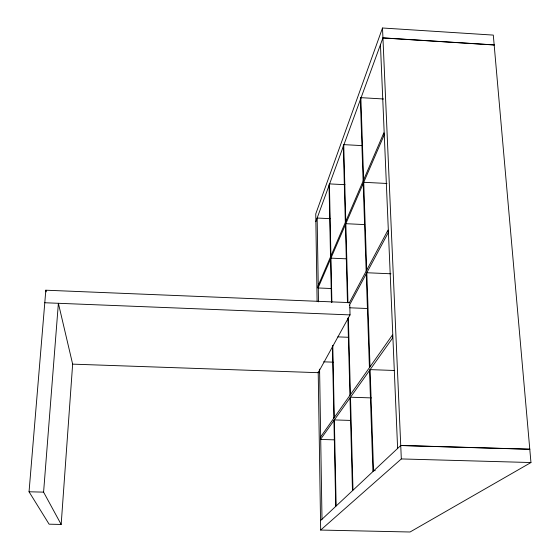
<?xml version="1.0" encoding="UTF-8"?>
<svg xmlns="http://www.w3.org/2000/svg" width="560" height="560" viewBox="0 0 560 560"><rect width="100%" height="100%" fill="white"/><g stroke="black" fill="none" stroke-linecap="round" stroke-linejoin="round"><path stroke-width="0.84" d="M61.166 524.447L72.646 364.119L58.38 303.289L43.589 492.135L61.166 524.447L49.105 524.181L29.043 491.778L45.829 290.206L349.706 302.61M318.206 372.008L320.677 530.061L410.053 532L530.957 462.539L493.297 35.098L382.501 28L315.749 213.934L317.1 301.168M344.995 184.688L329.406 183.897L329.035 184.926L330.526 256.9M362.033 145.614L343.735 144.627L343.294 145.824L345.338 222.46M383.544 98.98L360.864 97.657L360.353 99.071L363.118 181.09M315.861 221.578L382.935 37.87L494.165 44.898M318.059 287.966L383.985 135.429L383.873 132.79L318.031 285.957L318.059 287.966L331.058 288.512M349.097 303.282L388.003 230.076L388.122 232.911L349.349 305.382M349.776 305.067L350.042 314.895L318.213 372.687L72.604 364.133M334.348 419.923L333.935 420.511L335.713 506.128L336.147 505.722L334.348 419.923L350.7 420.427M350.497 397.208L350 397.908L352.464 490.406L352.982 489.923L350.497 397.208L371.371 397.901M394.303 370.475L370.111 369.621L369.516 370.461L372.918 471.212L373.548 470.624L375.277 470.666M320.488 439.439L392.588 338.037L392.455 334.971L320.446 437.192L320.488 439.439L334.25 439.838M320.53 520.625L400.722 445.536L529.767 449.274M320.677 530.061L401.324 458.934L530.957 462.539M29.043 491.778L43.589 492.135M400.736 445.459L529.781 449.19M323.596 361.823L333.186 362.166M337.813 336.882L348.215 337.274M349.846 307.797L367.29 308.504M44.786 302.75L350.042 314.895M390.929 273.791L366.821 272.741L370.013 366.807L369.425 367.654L366.254 273.798M346.423 258.825L330.96 258.139L331.891 302.344M330.19 218.659L317.156 218.036L318.5 301.868M364.791 224.595L345.849 223.692L347.963 302.694M386.967 183.477L363.741 182.294L366.73 270.116M382.928 37.954L494.151 44.982M45.829 290.206L46.263 291.879M382.501 28L401.324 458.934M380.443 44.758L397.621 448.448M360.864 97.657L363.657 179.844M370.111 369.621L373.548 470.624M363.202 183.54L366.163 271.18M343.735 144.627L345.786 221.41M348.355 317.289L350.427 394.618L349.937 395.318L347.879 318.15M345.394 224.742L347.473 302.722M329.406 183.897L330.918 255.997M332.787 345.38L334.299 417.515L333.879 418.11L332.381 346.115M330.575 259.035L331.471 302.295M319.585 369.103L320.677 437.213M320.705 438.956L322 519.295M319.368 369.516L319.417 372.841"/></g></svg>
